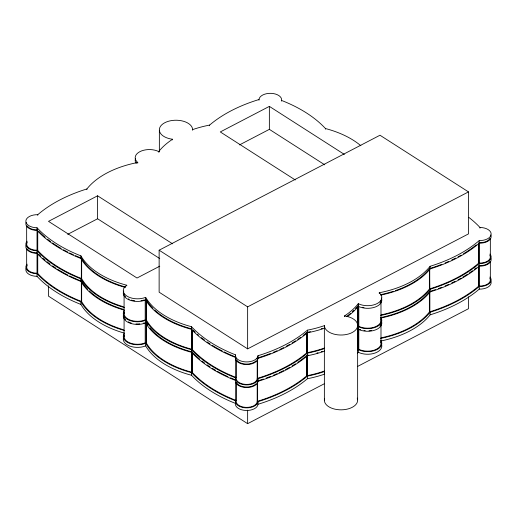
<?xml version="1.0" encoding="UTF-8"?>
<svg xmlns="http://www.w3.org/2000/svg" width="517" height="517" viewBox="0 0 517 517"><rect width="100%" height="100%" fill="white"/><g stroke="black" fill="none" stroke-linecap="round" stroke-linejoin="round"><path stroke-width="0.78" d="M380.977 342.829L381.01 324.786M324.366 327.72L324.359 328.269A85.958 49.626 0 0 1 307.408 332.786A137.011 79.101 0 0 1 257.996 358.352A11.329 6.54 0 0 1 245.879 364.53A11.329 6.54 0 0 1 235.397 357.421A137.011 79.101 0 0 1 191.523 329.329A85.958 49.626 0 0 1 145.665 299.963A14.23 8.214 0 0 1 129.282 299.938A14.23 8.214 0 0 1 123.802 291.026M360.847 145.736A85.958 49.626 0 0 0 325.477 128.546A137.011 79.101 0 0 0 281.603 100.453A11.329 6.54 0 0 0 271.121 93.344A11.329 6.54 0 0 0 259.004 99.529L258.248 99.755A137.011 79.101 0 0 0 209.592 125.088A85.958 49.626 0 0 0 192.641 129.605A16.647 9.61 0 0 0 176.879 120.241A16.647 9.61 0 0 0 159.482 128.591A16.647 9.61 0 0 0 172.581 139.247A85.958 49.626 0 0 0 158.725 151.565A14.23 8.214 0 0 0 139.881 151.668A14.23 8.214 0 0 0 137.755 162.48A85.958 49.626 0 0 0 86.895 188.957A137.011 79.101 0 0 0 37.754 214.697A11.329 6.54 0 0 0 25.856 221.017A11.329 6.54 0 0 0 37.024 227.771A137.011 79.101 0 0 0 80.898 255.863A85.958 49.626 0 0 0 126.755 285.229A14.23 8.214 0 0 0 126.936 296.105A14.23 8.214 0 0 0 145.665 297.34A85.958 49.626 0 0 0 191.523 326.699A137.011 79.101 0 0 0 235.397 354.798A11.329 6.54 0 0 0 245.879 361.906A11.329 6.54 0 0 0 257.996 355.722A137.011 79.101 0 0 0 307.408 330.163A85.958 49.626 0 0 0 324.359 325.639L324.372 400.617M324.366 350.688L324.359 351.237A85.958 49.626 0 0 1 307.408 355.754A137.011 79.101 0 0 1 257.996 381.32A11.329 6.54 0 0 1 245.879 387.498A11.329 6.54 0 0 1 235.397 380.389A137.011 79.101 0 0 1 191.523 352.297A85.958 49.626 0 0 1 145.665 322.931A14.23 8.214 0 0 1 129.282 322.905A14.23 8.214 0 0 1 123.802 313.993M324.359 371.07L324.366 371.032A85.156 49.167 0 0 1 307.156 375.659L306.898 355.366M257.207 358.178L257.621 357.938A136.21 78.636 0 0 0 270.41 353.505M236.198 360.006L236.198 377.804A10.527 6.081 0 0 0 245.93 384.409A10.527 6.081 0 0 0 257.195 378.67L257.621 378.282A136.21 78.636 0 0 0 306.743 352.872L306.743 333.801M257.207 381.145L257.621 380.906A136.21 78.636 0 0 0 263.392 379.039M236.237 382.703L236.198 400.772A10.527 6.081 0 0 0 245.93 407.377A10.527 6.081 0 0 0 257.195 401.638L257.621 401.25A136.21 78.636 0 0 0 306.743 375.84L306.743 356.769M236.198 377.804L235.849 377.378A136.21 78.636 0 0 1 192.234 349.453L192.234 330.376M236.198 400.772L235.849 400.345A136.21 78.636 0 0 1 192.234 372.421L192.234 352.077M357.984 306.827L357.984 325.897L357.538 326.466L357.538 306.122M357.984 329.794L357.984 348.865L357.538 349.434L357.538 329.09M468.9 217.45A137.011 79.101 0 0 1 479.976 227.48A11.329 6.54 0 0 1 491.144 234.233A11.329 6.54 0 0 1 479.246 240.554L478.8 240.941A137.011 79.101 0 0 1 430.105 266.294A85.958 49.626 0 0 1 379.245 292.771A14.23 8.214 0 0 1 377.119 303.582A14.23 8.214 0 0 1 358.275 303.686A85.958 49.626 0 0 1 344.419 316.003L344.419 316.663M490.756 234.938A11.329 6.54 0 0 1 479.246 243.184L478.826 243.539A137.011 79.101 0 0 1 430.105 268.918A85.958 49.626 0 0 1 380.602 295.123M429.491 269.855L429.73 288.854A136.21 78.636 0 0 0 478.574 263.263L479.285 263.063A10.527 6.081 0 0 0 489.832 255.107M489.948 254.054A11.329 6.54 0 0 1 479.246 263.521L478.826 263.883A137.011 79.101 0 0 1 430.105 289.262A85.958 49.626 0 0 1 380.602 315.467M490.892 258.222A11.329 6.54 0 0 1 479.246 266.152L478.768 266.559A137.011 79.101 0 0 1 430.105 291.885A85.958 49.626 0 0 1 380.602 318.091M435.482 289.591A136.21 78.636 0 0 1 429.73 291.478L429.73 311.822A136.21 78.636 0 0 0 478.574 286.231L479.285 286.03A10.527 6.081 0 0 0 489.832 278.075M489.948 277.022A11.329 6.54 0 0 1 479.246 286.489L478.768 286.903A137.011 79.101 0 0 1 430.105 312.229A85.958 49.626 0 0 1 380.602 338.435M490.756 280.873A11.329 6.54 0 0 1 479.246 289.119L478.8 289.501A137.011 79.101 0 0 1 430.105 314.853A85.958 49.626 0 0 1 380.602 341.058M172.575 243.824L97.59 195.807L48.508 221.354L137.011 278.023L159.772 266.177M344.354 154.409L269.363 106.386L220.287 131.938L295.272 179.955M67.714 234.324L97.59 218.775L159.74 258.571M239.487 144.909L269.363 129.353L324.76 164.833M159.133 250.196L379.989 135.228L468.492 191.897L468.492 233.897L247.637 348.865L159.133 292.189L159.133 250.196L247.637 306.865L247.637 348.865M247.637 306.865L468.492 191.897M48.508 285.823L48.508 296.163L247.637 423.669L324.114 383.86M357.706 366.372L468.492 308.707L468.492 296.777M145.535 299.446L146.027 299.246M124.3 312.197A13.423 7.749 0 0 0 130.265 320.101A13.423 7.749 0 0 0 145.206 319.926L146.085 319.571L146.085 300.5M145.535 322.414L146.027 322.214M124.3 335.165A13.423 7.749 0 0 0 130.265 343.068A13.423 7.749 0 0 0 145.206 342.894L146.085 342.538L146.085 323.468M429.549 268.569L429.73 268.51A136.21 78.636 0 0 0 441.783 264.303M306.962 332.386L307.156 332.347A85.156 49.167 0 0 0 310.465 331.662M324.366 348.064A85.156 49.167 0 0 1 307.156 352.691L306.898 332.399M306.962 355.353L307.156 355.315A85.156 49.167 0 0 0 308.261 355.095M37.037 229.929L37.735 230.175M27.22 242.234A10.527 6.081 0 0 0 37.037 250.273L37.735 250.519A136.21 78.636 0 0 0 81.35 278.45L81.57 259.463M37.037 252.897L37.45 252.903M27.22 265.202A10.527 6.081 0 0 0 37.037 273.241L37.735 273.487A136.21 78.636 0 0 0 81.35 301.417L81.57 282.431M478.858 242.706L479.285 242.719L479.285 263.063M478.858 265.673L479.285 265.686L479.285 286.03M154.661 309.961A85.156 49.167 0 0 0 191.859 328.902L192.04 328.954M146.085 319.571L146.427 320.159A85.156 49.167 0 0 0 191.859 349.246L192.104 330.24M150.008 327.946A85.156 49.167 0 0 0 191.859 351.87L192.072 351.928M146.085 342.538L146.427 343.126A85.156 49.167 0 0 0 191.859 372.214L192.104 353.208M75.379 255.631A136.21 78.636 0 0 0 81.35 258.106L81.518 258.17M69.621 275.929A136.21 78.636 0 0 0 81.35 281.074L81.518 281.138M236.017 357.105L235.849 357.034A136.21 78.636 0 0 1 224.12 351.89M236.017 380.073L235.849 380.001A136.21 78.636 0 0 1 230.53 377.811M358.035 305.579L358.546 305.838M357.984 325.897L358.798 326.305A13.423 7.749 0 0 0 374.179 327.203A13.423 7.749 0 0 0 380.822 319.144M358.035 328.547L358.546 328.806M357.984 348.865L358.798 349.272A13.423 7.749 0 0 0 374.179 350.171A13.423 7.749 0 0 0 380.822 342.112M380.977 301.863L381.01 320.592M490.342 238.408L490.342 257.188M490.342 262.158L490.342 280.156M479.976 227.48L479.976 228.139M479.246 240.554L479.246 243.184M479.246 263.521L479.246 266.152M479.246 286.489L479.246 289.119M478.826 243.979L478.826 263.05M478.826 266.946L478.826 286.017M478.574 244.192L478.574 263.263M478.574 265.893L478.574 286.231M430.105 266.294L430.105 268.918M430.105 289.262L430.105 291.885M430.105 312.229L430.105 314.853M429.73 268.51L429.73 288.854M429.73 291.478L429.73 311.822M429.375 269.997L429.375 289.068A85.156 49.167 0 0 1 381.003 314.892M429.375 291.698L429.375 312.035A85.156 49.167 0 0 1 381.003 337.859M379.245 292.771L379.245 293.423M358.798 307.234L358.798 326.305M358.798 328.928L358.798 349.272M358.275 303.686L358.275 306.31A85.958 49.626 0 0 1 347.534 316.482M380.945 317.619A14.23 8.214 0 0 1 375.672 327.209A14.23 8.214 0 0 1 358.275 326.654L358.275 329.277A85.958 49.626 0 0 1 357.609 330.098M380.945 340.587A14.23 8.214 0 0 1 375.672 350.177A14.23 8.214 0 0 1 358.275 349.621L358.275 352.245A85.958 49.626 0 0 1 357.609 353.066M357.641 325.019L357.641 399.828M325.477 128.546L325.477 129.205M307.408 330.163L307.408 332.786M324.359 348.607A85.958 49.626 0 0 1 307.408 353.13L307.408 355.754M324.359 371.574A85.958 49.626 0 0 1 307.408 376.098L307.408 378.722A137.011 79.101 0 0 1 257.996 404.288A11.329 6.54 0 0 1 245.879 410.466A11.329 6.54 0 0 1 235.397 403.357A137.011 79.101 0 0 1 191.523 375.264A85.958 49.626 0 0 1 145.665 345.899A14.23 8.214 0 0 1 129.282 345.873A14.23 8.214 0 0 1 123.802 336.961M307.156 332.347L307.156 352.691M307.156 355.315L307.156 375.659M281.603 100.453L281.603 101.112M269.363 106.386L269.363 129.353M259.004 99.529L259.004 100.182M257.996 355.722L257.996 358.352M307.408 353.13A137.011 79.101 0 0 1 257.996 378.69L257.996 381.32M307.408 376.098A137.011 79.101 0 0 1 257.996 401.657L257.996 404.288M257.621 357.938L257.621 378.282M257.621 380.906L257.621 401.25M257.22 358.061L257.195 378.67M257.22 381.029L257.195 401.638M247.637 410.149L247.637 423.669M235.849 358.307L235.849 377.378M235.849 382.548L235.849 400.345M235.397 354.798L235.397 357.421M124.216 310.646A14.23 8.214 0 0 0 128.759 320.055A14.23 8.214 0 0 0 145.665 320.307A85.958 49.626 0 0 0 191.523 349.666A137.011 79.101 0 0 0 235.397 377.765L235.397 380.389M124.216 333.614A14.23 8.214 0 0 0 128.759 343.023A14.23 8.214 0 0 0 145.665 343.275A85.958 49.626 0 0 0 191.523 372.634A137.011 79.101 0 0 0 235.397 400.733L235.397 403.357M209.592 125.088L209.592 125.741M192.641 129.605L192.641 130.265M191.859 328.902L191.859 349.246M191.859 351.87L191.859 372.214M191.523 326.699L191.523 329.329M191.523 349.666L191.523 352.297M191.523 372.634L191.523 375.264M172.581 139.247L172.581 139.9M159.359 130.226L159.359 151.946M158.725 151.565L158.725 152.218M146.427 299.815L146.427 320.159M146.427 324.056L146.427 343.126M145.665 297.34L145.665 299.963M145.665 320.307L145.665 322.931M145.665 343.275L145.665 345.899M145.206 299.582L145.206 319.926M145.206 322.55L145.206 342.894M137.755 162.48L137.755 163.139M126.755 285.229L126.755 285.882M124.08 294.871L124.08 313.651M124.08 317.839L124.08 336.619M97.59 195.807L97.59 218.775M86.895 188.957L86.895 189.61M81.66 259.612L81.66 278.682A85.156 49.167 0 0 0 123.253 306.697M81.66 282.579L81.66 301.65A85.156 49.167 0 0 0 123.253 329.665M81.35 258.106L81.35 278.45M81.35 281.074L81.35 301.417M80.898 255.863L80.898 258.487A85.958 49.626 0 0 0 125.198 287.433M27.13 241.174A11.329 6.54 0 0 0 37.024 250.739A137.011 79.101 0 0 0 80.898 278.831L80.898 281.455A85.958 49.626 0 0 0 124.423 310.181M27.13 264.142A11.329 6.54 0 0 0 37.024 273.706A137.011 79.101 0 0 0 80.898 301.799L80.898 304.423A85.958 49.626 0 0 0 124.423 333.148M37.754 214.697L37.754 215.35M37.735 231.448L37.735 250.519M37.735 254.416L37.735 273.487M37.508 229.936L37.508 250.28M37.508 254.177L37.508 273.247M37.024 227.771L37.037 250.273M37.024 250.739L37.037 273.241M37.024 273.706L37.024 276.33A137.011 79.101 0 0 0 80.898 304.423M26.658 226.007L26.658 243.998M26.658 248.974L26.658 266.966M67.753 274.992A136.21 78.636 0 0 1 57.723 269.338M56.056 268.278A136.21 78.636 0 0 1 52.566 265.925M49.994 264.064A136.21 78.636 0 0 1 46.918 261.673M45.153 260.213A136.21 78.636 0 0 1 42.898 258.235M40.746 256.219A136.21 78.636 0 0 1 38.71 254.177M73.433 254.758A136.21 78.636 0 0 1 69.621 252.962M67.753 252.025A136.21 78.636 0 0 1 63.501 249.776M61.148 248.438A136.21 78.636 0 0 1 52.566 242.958M50.627 241.562A136.21 78.636 0 0 1 47.519 239.19M45.153 237.245A136.21 78.636 0 0 1 38.71 231.209M123.253 309.321A85.156 49.167 0 0 1 89.325 290.916M87.696 289.274A85.156 49.167 0 0 1 82.003 281.888M125.541 287.013A85.156 49.167 0 0 1 82.003 258.92M144.256 299.931A13.423 7.749 0 0 1 140.973 300.72M134.737 300.816A13.423 7.749 0 0 1 131.221 300.08M129.205 299.324A13.423 7.749 0 0 1 128.326 298.884M125.566 296.771A13.423 7.749 0 0 1 125.062 296.138M124.345 294.761A13.423 7.749 0 0 1 124.158 294.037M147.881 325.096A85.156 49.167 0 0 1 146.427 322.782M152.993 308.332A85.156 49.167 0 0 1 146.77 300.396M227.932 376.66A136.21 78.636 0 0 1 217.405 371.342M215.647 370.34A136.21 78.636 0 0 1 212.216 368.272M210.005 366.857A136.21 78.636 0 0 1 207.065 364.86M204.486 362.992A136.21 78.636 0 0 1 202.018 361.092M199.652 359.147A136.21 78.636 0 0 1 193.209 353.111M222.252 350.959A136.21 78.636 0 0 1 212.216 345.304M210.005 343.889A136.21 78.636 0 0 1 207.065 341.892M204.486 340.024A136.21 78.636 0 0 1 201.417 337.64M198.509 335.19A136.21 78.636 0 0 1 197.397 334.195M195.245 332.185A136.21 78.636 0 0 1 193.209 330.143M255.921 360.924A10.527 6.081 0 0 1 245.93 364.071A10.527 6.081 0 0 1 236.818 360.136M305.573 356.478A136.21 78.636 0 0 1 297.708 362.352M295.517 363.8A136.21 78.636 0 0 1 292.111 365.92M289.759 367.296A136.21 78.636 0 0 1 285.507 369.623M283.633 370.586A136.21 78.636 0 0 1 279.141 372.757M277.17 373.649A136.21 78.636 0 0 1 273.15 375.374M270.41 376.473A136.21 78.636 0 0 1 266.229 378.043M306.161 333.019A136.21 78.636 0 0 1 303.149 335.443M300.616 337.342A136.21 78.636 0 0 1 297.708 339.385M295.517 340.832A136.21 78.636 0 0 1 292.111 342.952M289.759 344.328A136.21 78.636 0 0 1 286.127 346.325M283.633 347.618A136.21 78.636 0 0 1 279.794 349.486M277.17 350.681A136.21 78.636 0 0 1 273.15 352.407M322.291 351.398A85.156 49.167 0 0 1 321.238 351.741M318.058 352.704A85.156 49.167 0 0 1 316.986 353.008M356.872 306.943A85.156 49.167 0 0 1 355.45 308.584M353.919 310.2A85.156 49.167 0 0 1 352.271 311.79M350.507 313.347A85.156 49.167 0 0 1 346.655 316.372M322.291 328.431A85.156 49.167 0 0 1 321.238 328.773M381.01 300.248A13.423 7.749 0 0 1 379.976 303.091M363.981 307.57A13.423 7.749 0 0 1 362.805 307.344M428.929 292.254A85.156 49.167 0 0 1 381.003 317.516M428.929 269.286A85.156 49.167 0 0 1 395.44 290.593M393.166 291.349A85.156 49.167 0 0 1 380.331 294.69M476.228 267.851A136.21 78.636 0 0 1 474.393 269.299M472.499 270.727A136.21 78.636 0 0 1 469.081 273.144M467.439 274.236A136.21 78.636 0 0 1 462.896 277.067M461.125 278.094A136.21 78.636 0 0 1 458.107 279.762M454.999 281.384A136.21 78.636 0 0 1 451.806 282.941M448.536 284.447A136.21 78.636 0 0 1 445.195 285.888M441.783 287.271A136.21 78.636 0 0 1 438.306 288.583M476.228 244.884A136.21 78.636 0 0 1 463.478 253.75M461.125 255.127A136.21 78.636 0 0 1 458.107 256.794M455.626 258.093A136.21 78.636 0 0 1 451.806 259.973M448.536 261.479A136.21 78.636 0 0 1 445.195 262.92M489.942 238.324A10.527 6.081 0 0 1 479.795 242.725M136.805 163.062A13.423 7.749 0 0 1 136.443 162.396M36.526 229.916A10.527 6.081 0 0 1 27.343 226.026M80.898 258.487A137.011 79.101 0 0 1 37.024 230.395A11.329 6.54 0 0 1 26.147 222.368M381.333 297.986A14.23 8.214 0 0 1 375.135 307.072A14.23 8.214 0 0 1 358.275 306.31M344.419 316.003A16.647 9.61 0 0 1 357.518 326.66A16.647 9.61 0 0 1 340.121 335.01A16.647 9.61 0 0 1 324.359 325.639M136.055 163.223A14.23 8.214 0 0 1 135.486 158.7M357.241 398.09A16.647 9.61 0 0 1 341.595 409.826A16.647 9.61 0 0 1 324.553 398.756M37.024 276.33A11.329 6.54 0 0 1 26.147 268.304M124.423 330.525A85.958 49.626 0 0 1 80.898 301.799M257.996 401.657A11.329 6.54 0 0 1 245.879 407.842A11.329 6.54 0 0 1 235.397 400.733M307.408 378.722A85.958 49.626 0 0 0 324.359 374.205A16.647 9.61 0 0 1 324.682 372.078M358.275 349.621A85.958 49.626 0 0 1 357.609 350.442M381.333 343.921A14.23 8.214 0 0 1 375.135 353.008A14.23 8.214 0 0 1 358.275 352.245M80.898 281.455A137.011 79.101 0 0 1 37.024 253.362A11.329 6.54 0 0 1 26.147 245.336M124.423 307.557A85.958 49.626 0 0 1 80.898 278.831M257.996 378.69A11.329 6.54 0 0 1 245.879 384.874A11.329 6.54 0 0 1 235.397 377.765M358.275 326.654A85.958 49.626 0 0 1 357.609 327.474M381.333 320.954A14.23 8.214 0 0 1 375.135 330.04A14.23 8.214 0 0 1 358.275 329.277M144.256 322.899A13.423 7.749 0 0 1 143.228 323.209M139.764 323.842A13.423 7.749 0 0 1 135.99 323.9M131.221 323.047A13.423 7.749 0 0 1 128.326 321.852M125.566 319.739A13.423 7.749 0 0 1 125.062 319.105M124.345 317.729A13.423 7.749 0 0 1 124.158 317.005M255.921 383.885A10.527 6.081 0 0 1 245.672 387.026A10.527 6.081 0 0 1 236.65 382.813M380.822 321.768A13.423 7.749 0 0 1 379.976 326.059M371.452 330.492A13.423 7.749 0 0 1 368.989 330.783M365.202 330.699A13.423 7.749 0 0 1 363.981 330.537M360.646 329.704A13.423 7.749 0 0 1 359.683 329.335M489.942 261.292A10.527 6.081 0 0 1 479.795 265.693M36.526 252.884A10.527 6.081 0 0 1 27.343 248.994"/></g></svg>
